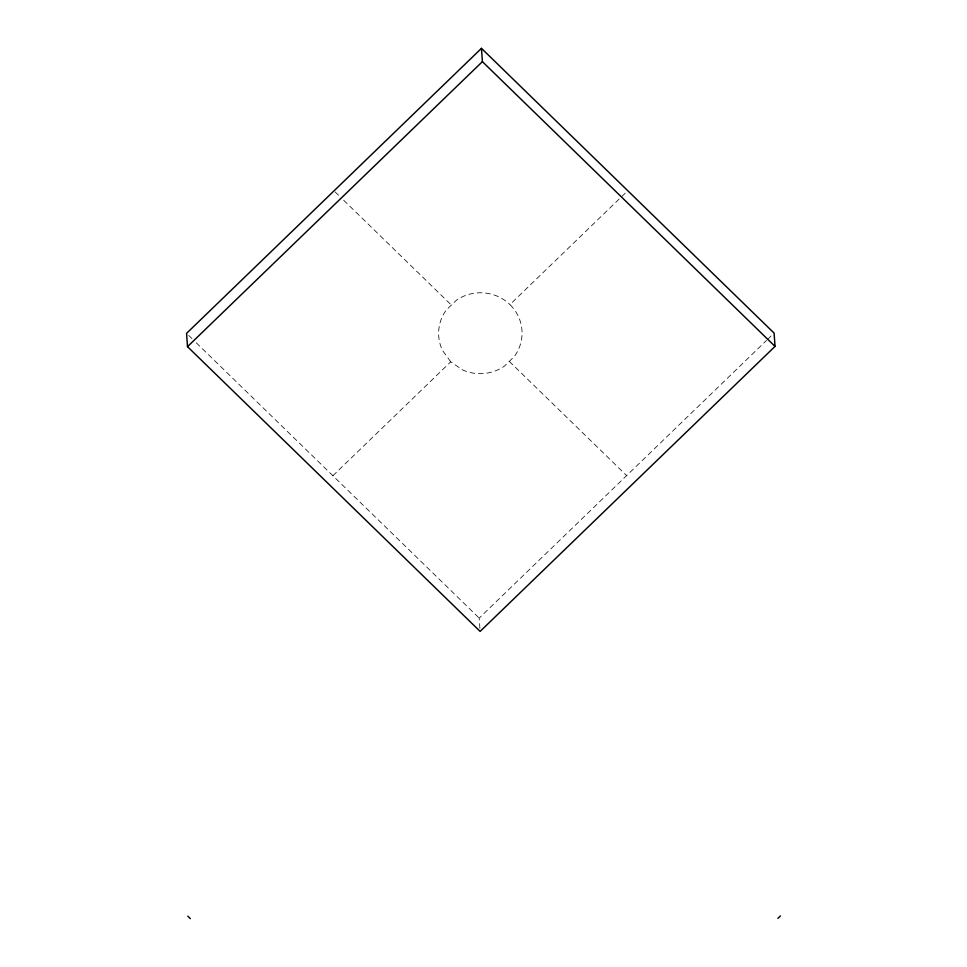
<?xml version="1.0" encoding="UTF-8"?>
<svg xmlns="http://www.w3.org/2000/svg" width="967" height="967" viewBox="0 0 967 967"><rect width="100%" height="100%" fill="white"/><g stroke="black" fill="none" stroke-linecap="round" stroke-linejoin="round"><path stroke-width="0.73" stroke-dasharray="4.83 3.63" d="M332.878 475.728L450.719 361.839L462.552 369.89A41.69 40.409 -4 0 0 504.133 366.348L514.408 356.424A41.738 40.457 -4 0 0 509.947 304.593L625.613 192.808M479.922 628.441L479.197 618.094L766.505 340.432M767.58 339.381L771.92 335.186M335.102 191.901L339.405 196.083M343.708 200.278L451.384 305.064M509.271 361.38L626.64 475.595M188.722 335.44L191.95 338.583M196.253 342.777L479.197 618.094M450.719 361.839L442.451 350.332A41.69 40.409 -4 0 1 446.258 310.032L456.533 300.096A41.738 40.457 -4 0 1 509.947 304.593"/><path stroke-width="1.45" d="M481.469 48.35L186.571 333.349L187.501 346.657L480.128 631.403L775.026 346.391L774.096 333.095L481.469 48.35L482.4 61.646L775.026 346.391M187.501 346.657L482.4 61.646M777.879 918.396L780.429 915.93M187.828 916.184L190.354 918.65"/></g></svg>
